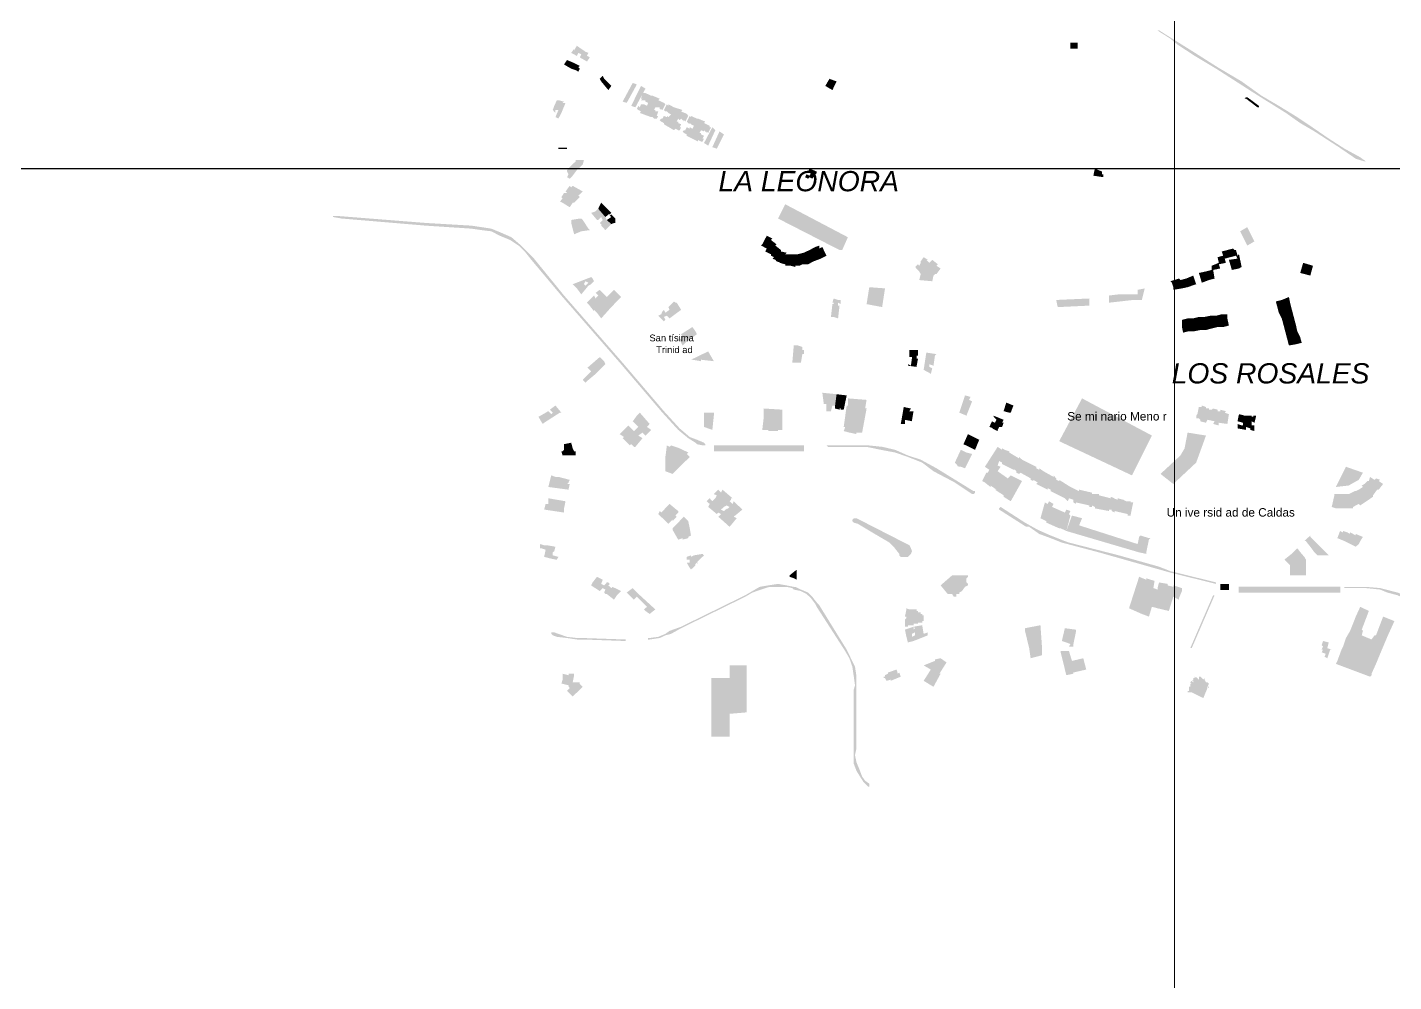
# Model space of a CAD drawing. Header units: millimetres. Extents: x -3588 to 75209, y -3737 to 38254.
# Drawn here: x 17535 to 18833, y 30976 to 31882 of the extents above; entities that cross this region are included whole.
import ezdxf

# ---------------------------------------------------------------- set-up
doc = ezdxf.new("R2010")
doc.units = ezdxf.units.MM
for name, color, linetype in [('H', 250, 'Continuous'), ('P', 253, 'Continuous'), ('T', 7, 'Continuous')]:
    doc.layers.add(name, color=color, linetype=linetype)

msp = doc.modelspace()

# ---------------------------------------------------------------- hatches: boundary and pattern name
at = {"layer": 'H', "linetype": 'Continuous'}
for points in [[(18610.041, 31877.695), (18608.633, 31878.831), (18610.041, 31878.831), (18620.78, 31872.046), (18642.513, 31858.507), (18665.654, 31843.815), (18688.524, 31830.276), (18707.44, 31816.721), (18723.812, 31807.119), (18741.32, 31796.396), (18757.692, 31785.386), (18771.231, 31776.071), (18786.194, 31766.469), (18801.158, 31758.291), (18806.519, 31754.338), (18805.111, 31754.338), (18796.917, 31756.883), (18780.833, 31767.894), (18757.692, 31782.841), (18744.136, 31790.747), (18730.581, 31800.349), (18708.848, 31813.904), (18698.126, 31820.674), (18683.162, 31830.276), (18664.246, 31842.407), (18643.921, 31854.554), (18627.549, 31865.276), (18620.78, 31870.925), (18610.041, 31877.695), (18610.041, 31877.695)], [(18065.227, 31858.507), (18068.06, 31857.37), (18066.651, 31854.554), (18069.468, 31853.129), (18066.651, 31849.192), (18059.866, 31853.129), (18061.274, 31855.962), (18058.457, 31857.37), (18057.049, 31854.554), (18051.688, 31857.37), (18054.504, 31861.323), (18054.504, 31859.915), (18057.049, 31864.14), (18065.227, 31858.507), (18065.227, 31858.507)], [(18525.926, 31861.323), (18532.695, 31861.323), (18532.695, 31866.973), (18525.926, 31866.973), (18525.926, 31861.323)], [(18054.504, 31847.768), (18059.866, 31844.951), (18058.457, 31843.815), (18059.866, 31842.407), (18058.457, 31839.59), (18055.913, 31840.999), (18051.688, 31842.407), (18044.902, 31846.36), (18047.735, 31850.601), (18054.504, 31847.768), (18054.504, 31847.768)], [(18089.793, 31826.035), (18086.976, 31822.082), (18080.19, 31830.276), (18078.782, 31832.805), (18081.599, 31835.637), (18083.023, 31832.805), (18089.793, 31826.035), (18089.793, 31826.035)], [(18110.117, 31828.868), (18114.07, 31827.443), (18104.468, 31809.951), (18100.515, 31811.072), (18110.117, 31828.868), (18110.117, 31828.868)], [(18118.023, 31826.035), (18122.248, 31823.49), (18112.662, 31805.71), (18108.709, 31807.119), (18118.023, 31826.035), (18118.023, 31826.035)], [(18303.762, 31830.276), (18299.809, 31822.082), (18293.04, 31826.035), (18296.993, 31832.805), (18303.762, 31830.276), (18303.762, 31830.276)], [(18046.327, 31809.951), (18042.374, 31800.349), (18039.541, 31794.988), (18036.724, 31796.396), (18039.541, 31803.166), (18036.724, 31803.166), (18036.724, 31800.349), (18034.18, 31803.166), (18035.588, 31807.119), (18038.133, 31812.48), (18039.541, 31812.48), (18044.902, 31811.072), (18043.494, 31809.951), (18046.327, 31809.951), (18046.327, 31809.951)], [(18141.165, 31808.543), (18138.348, 31803.166), (18137.212, 31804.302), (18137.212, 31803.166), (18135.803, 31804.302), (18135.803, 31805.71), (18134.395, 31805.71), (18131.578, 31805.71), (18130.442, 31803.166), (18131.578, 31803.166), (18131.578, 31801.757), (18134.395, 31801.757), (18132.987, 31797.532), (18134.395, 31797.532), (18132.987, 31794.988), (18131.578, 31794.988), (18130.442, 31794.988), (18129.034, 31796.396), (18127.625, 31796.396), (18116.887, 31800.349), (18118.023, 31801.757), (18115.479, 31803.166), (18114.07, 31804.302), (18115.479, 31807.119), (18116.887, 31805.71), (18118.023, 31808.543), (18120.84, 31808.543), (18123.672, 31807.119), (18124.793, 31809.951), (18122.248, 31811.072), (18122.248, 31812.48), (18120.84, 31812.48), (18118.023, 31812.48), (18119.431, 31813.904), (18118.023, 31813.904), (18119.431, 31819.265), (18122.248, 31819.265), (18127.625, 31816.721), (18129.034, 31816.721), (18135.803, 31813.904), (18134.395, 31812.48), (18139.756, 31809.951), (18141.165, 31808.543), (18141.165, 31808.543)], [(18704.895, 31805.71), (18703.487, 31805.71), (18692.765, 31813.904), (18691.34, 31813.904), (18692.765, 31815.313), (18693.885, 31815.313), (18704.895, 31807.119), (18704.895, 31805.71), (18704.895, 31805.71)], [(18142.573, 31808.543), (18143.997, 31807.119), (18143.997, 31808.543), (18149.358, 31805.71), (18157.536, 31803.166), (18156.128, 31801.757), (18162.898, 31798.941), (18161.489, 31798.941), (18162.898, 31797.532), (18160.081, 31792.155), (18158.673, 31793.58), (18158.673, 31792.155), (18157.536, 31793.58), (18156.128, 31794.988), (18154.72, 31793.58), (18153.311, 31794.988), (18151.903, 31792.155), (18153.311, 31792.155), (18153.311, 31790.747), (18156.128, 31789.627), (18154.72, 31786.794), (18156.128, 31786.794), (18154.72, 31783.977), (18153.311, 31783.977), (18150.767, 31785.386), (18149.358, 31783.977), (18139.756, 31789.627), (18139.756, 31790.747), (18137.212, 31792.155), (18135.803, 31793.58), (18137.212, 31794.988), (18138.348, 31794.988), (18139.756, 31797.532), (18142.573, 31796.396), (18142.573, 31797.532), (18143.997, 31796.396), (18146.526, 31798.941), (18143.997, 31800.349), (18142.573, 31801.757), (18141.165, 31801.757), (18139.756, 31803.166), (18142.573, 31808.543), (18142.573, 31808.543)], [(18164.322, 31797.532), (18165.442, 31796.396), (18165.442, 31797.532), (18171.091, 31794.988), (18172.228, 31794.988), (18178.997, 31792.155), (18177.861, 31790.747), (18183.222, 31788.218), (18183.222, 31786.794), (18184.647, 31786.794), (18181.814, 31781.433), (18180.406, 31782.841), (18180.406, 31781.433), (18178.997, 31782.841), (18177.861, 31783.977), (18177.861, 31782.841), (18175.044, 31783.977), (18173.636, 31781.433), (18175.044, 31781.433), (18175.044, 31780.024), (18177.861, 31778.616), (18176.453, 31776.071), (18177.861, 31776.071), (18176.453, 31773.255), (18175.044, 31773.255), (18172.228, 31774.663), (18172.228, 31773.255), (18161.489, 31778.616), (18161.489, 31780.024), (18158.673, 31781.433), (18157.536, 31782.841), (18158.673, 31783.977), (18160.081, 31783.977), (18161.489, 31786.794), (18164.322, 31785.386), (18164.322, 31786.794), (18166.85, 31785.386), (18168.275, 31788.218), (18165.442, 31789.627), (18164.322, 31790.747), (18164.322, 31789.627), (18162.898, 31790.747), (18161.489, 31792.155), (18164.322, 31797.532), (18164.322, 31797.532)], [(18185.767, 31786.794), (18188.6, 31783.977), (18181.814, 31769.302), (18177.861, 31771.83), (18185.767, 31786.794), (18185.767, 31786.794)], [(18192.552, 31782.841), (18196.777, 31780.024), (18190.008, 31766.469), (18185.767, 31767.894), (18192.552, 31782.841), (18192.552, 31782.841)], [(18053.096, 31740.783), (18050.279, 31737.967), (18047.735, 31739.375), (18049.143, 31742.192), (18047.735, 31744.736), (18047.735, 31746.145), (18050.279, 31748.977), (18055.913, 31754.338), (18055.913, 31755.747), (18065.227, 31755.747), (18063.819, 31755.747), (18062.698, 31751.506), (18057.049, 31746.145), (18053.096, 31740.783), (18053.096, 31740.783)], [(18284.846, 31743.328), (18280.621, 31737.967), (18278.076, 31739.375), (18276.668, 31737.967), (18273.851, 31739.375), (18275.26, 31742.192), (18278.076, 31740.783), (18279.485, 31743.328), (18276.668, 31744.736), (18278.076, 31747.569), (18284.846, 31744.736), (18284.846, 31743.328), (18284.846, 31743.328)], [(18555.853, 31744.736), (18555.853, 31742.192), (18557.261, 31742.192), (18557.261, 31739.375), (18547.659, 31740.783), (18549.067, 31747.569), (18555.853, 31744.736), (18555.853, 31744.736)], [(18053.096, 31731.181), (18062.698, 31725.82), (18058.457, 31721.867), (18059.866, 31720.459), (18054.504, 31715.097), (18053.096, 31715.097), (18050.279, 31710.856), (18043.494, 31715.097), (18040.949, 31716.234), (18043.494, 31719.05), (18042.374, 31720.459), (18044.902, 31724.411), (18046.327, 31724.411), (18047.735, 31724.411), (18046.327, 31725.82), (18050.279, 31731.181), (18051.688, 31729.773), (18053.096, 31731.181), (18053.096, 31731.181)], [(18084.143, 31701.542), (18085.552, 31698.726), (18089.793, 31694.773), (18084.143, 31689.123), (18080.19, 31693.364), (18080.19, 31694.773), (18078.782, 31695.909), (18081.599, 31698.726), (18080.19, 31701.542), (18077.374, 31698.726), (18076.237, 31698.726), (18070.604, 31705.495), (18074.829, 31706.919), (18077.374, 31709.448), (18084.143, 31701.542), (18084.143, 31701.542)], [(18089.793, 31705.495), (18088.384, 31704.087), (18086.976, 31704.087), (18085.552, 31702.678), (18084.143, 31701.542), (18077.374, 31709.448), (18078.782, 31712.281), (18080.19, 31715.097), (18089.793, 31705.495), (18089.793, 31705.495)], [(18314.501, 31682.354), (18309.123, 31670.207), (18306.595, 31670.207), (18248.149, 31700.134), (18254.935, 31713.689), (18314.501, 31682.354), (18314.501, 31682.354)], [(18177.861, 31484.756), (18176.453, 31484.756), (18171.091, 31485.876), (18169.683, 31487.284), (18162.898, 31491.525), (18153.311, 31499.431), (18138.348, 31515.803), (18099.107, 31561.814), (18043.494, 31625.621), (18013.855, 31660.893), (18008.494, 31667.678), (18001.724, 31674.448), (17993.53, 31679.809), (17983.928, 31683.762), (17975.75, 31688.003), (17966.436, 31689.123), (17956.834, 31690.532), (17913.64, 31693.364), (17833.477, 31700.134), (17825.571, 31701.542), (17825.571, 31702.678), (17826.708, 31702.678), (17828.116, 31702.678), (17913.64, 31695.909), (17956.834, 31693.364), (17966.436, 31691.956), (17975.75, 31690.532), (17985.352, 31686.595), (17994.939, 31682.354), (18002.844, 31675.584), (18009.63, 31668.799), (18016.4, 31662.029), (18044.902, 31627.029), (18100.515, 31563.222), (18139.756, 31517.211), (18154.72, 31500.84), (18164.322, 31492.662), (18171.091, 31490.117), (18177.861, 31487.284), (18178.997, 31485.876), (18178.997, 31484.756), (18177.861, 31484.756), (18177.861, 31484.756)], [(18061.274, 31700.134), (18062.698, 31698.726), (18068.06, 31690.532), (18069.468, 31689.123), (18061.274, 31688.003), (18054.504, 31685.17), (18051.688, 31695.909), (18051.688, 31698.726), (18059.866, 31700.134), (18061.274, 31700.134), (18061.274, 31700.134)], [(18093.746, 31700.134), (18093.746, 31695.909), (18092.337, 31695.909), (18089.793, 31694.773), (18085.552, 31698.726), (18089.793, 31701.542), (18088.384, 31702.678), (18089.793, 31704.087), (18090.929, 31702.678), (18093.746, 31700.134), (18093.746, 31700.134)], [(18241.38, 31679.809), (18237.427, 31671.631), (18232.066, 31674.448), (18233.202, 31675.584), (18237.427, 31683.762), (18242.788, 31681.217), (18241.38, 31679.809), (18241.38, 31679.809)], [(18245.621, 31674.448), (18241.38, 31666.27), (18236.019, 31668.799), (18237.427, 31671.631), (18241.38, 31679.809), (18246.741, 31675.584), (18245.621, 31674.448), (18245.621, 31674.448)], [(18693.885, 31674.448), (18687.115, 31688.003), (18693.885, 31691.956), (18700.67, 31678.401), (18693.885, 31674.448), (18693.885, 31674.448)], [(18250.982, 31668.799), (18245.621, 31660.893), (18242.788, 31662.029), (18244.196, 31663.437), (18241.38, 31664.846), (18241.38, 31666.27), (18245.621, 31674.448), (18250.982, 31670.207), (18250.982, 31668.799), (18250.982, 31668.799)], [(18254.935, 31666.27), (18254.935, 31656.668), (18249.574, 31658.076), (18250.982, 31658.076), (18246.741, 31659.484), (18245.621, 31660.893), (18250.982, 31668.799), (18256.343, 31667.678), (18254.935, 31666.27), (18254.935, 31666.27)], [(18276.668, 31656.668), (18273.851, 31656.668), (18271.307, 31656.668), (18268.474, 31655.259), (18267.066, 31666.27), (18272.715, 31667.678), (18276.668, 31656.668), (18276.668, 31656.668)], [(18282.029, 31659.484), (18276.668, 31656.668), (18272.715, 31667.678), (18278.076, 31670.207), (18282.029, 31659.484), (18282.029, 31659.484)], [(18288.799, 31662.029), (18282.029, 31659.484), (18278.076, 31670.207), (18283.438, 31673.04), (18288.799, 31662.029), (18288.799, 31662.029)], [(18288.799, 31662.029), (18283.438, 31673.04), (18287.39, 31674.448), (18287.39, 31671.631), (18290.223, 31673.04), (18294.176, 31664.846), (18288.799, 31662.029), (18288.799, 31662.029)], [(18684.571, 31664.846), (18683.162, 31664.846), (18672.44, 31662.029), (18671.015, 31664.846), (18669.607, 31668.799), (18680.346, 31671.631), (18681.754, 31670.207), (18683.162, 31670.207), (18684.571, 31664.846), (18684.571, 31664.846)], [(18261.704, 31666.27), (18260.296, 31655.259), (18257.752, 31655.259), (18254.935, 31655.259), (18254.935, 31656.668), (18254.935, 31666.27), (18261.704, 31666.27), (18261.704, 31666.27)], [(18267.066, 31666.27), (18268.474, 31655.259), (18267.066, 31655.259), (18264.521, 31655.259), (18264.521, 31654.123), (18260.296, 31655.259), (18261.704, 31666.27), (18267.066, 31666.27), (18267.066, 31666.27)], [(18378.292, 31654.123), (18381.108, 31656.668), (18382.244, 31655.259), (18383.653, 31658.076), (18383.653, 31659.484), (18386.469, 31663.437), (18390.422, 31660.893), (18389.014, 31660.893), (18391.847, 31658.076), (18394.663, 31660.893), (18400.025, 31656.668), (18398.616, 31655.259), (18402.569, 31652.715), (18398.616, 31647.354), (18397.208, 31647.354), (18395.8, 31645.945), (18394.663, 31640.568), (18382.244, 31641.704), (18383.653, 31647.354), (18382.244, 31649.882), (18378.292, 31654.123), (18378.292, 31654.123)], [(18668.199, 31652.715), (18661.429, 31651.307), (18660.021, 31651.307), (18660.021, 31655.259), (18666.79, 31658.076), (18666.79, 31656.668), (18668.199, 31652.715), (18668.199, 31652.715)], [(18673.56, 31658.076), (18666.79, 31656.668), (18666.79, 31658.076), (18665.654, 31663.437), (18671.015, 31664.846), (18672.44, 31662.029), (18673.56, 31658.076), (18673.56, 31658.076)], [(18685.979, 31652.715), (18679.209, 31651.307), (18676.393, 31660.893), (18684.571, 31662.029), (18685.979, 31652.715), (18685.979, 31652.715)], [(18685.979, 31652.715), (18684.571, 31662.029), (18683.162, 31664.846), (18684.571, 31664.846), (18685.979, 31666.27), (18688.524, 31654.123), (18685.979, 31652.715), (18685.979, 31652.715)], [(18744.136, 31648.474), (18746.953, 31658.076), (18756.267, 31655.259), (18753.739, 31645.945), (18744.136, 31648.474), (18744.136, 31648.474)], [(18053.096, 31637.751), (18070.604, 31644.521), (18072.012, 31643.113), (18073.421, 31640.568), (18070.604, 31637.751), (18068.06, 31636.343), (18065.227, 31636.343), (18068.06, 31639.16), (18065.227, 31640.568), (18063.819, 31637.751), (18065.227, 31636.343), (18068.06, 31636.343), (18061.274, 31628.149), (18057.049, 31633.798), (18053.096, 31637.751), (18053.096, 31637.751)], [(18630.366, 31641.704), (18631.79, 31633.798), (18623.596, 31632.39), (18623.596, 31634.935), (18622.188, 31639.16), (18620.78, 31640.568), (18628.958, 31643.113), (18630.366, 31641.704), (18630.366, 31641.704)], [(18630.366, 31641.704), (18635.743, 31643.113), (18637.152, 31634.935), (18631.79, 31633.798), (18630.366, 31641.704), (18630.366, 31641.704)], [(18637.152, 31634.935), (18635.743, 31643.113), (18642.513, 31645.945), (18645.329, 31637.751), (18637.152, 31634.935), (18637.152, 31634.935)], [(18654.644, 31649.882), (18657.476, 31641.704), (18650.691, 31639.16), (18647.874, 31648.474), (18654.644, 31649.882), (18654.644, 31649.882)], [(18661.429, 31651.307), (18662.838, 31643.113), (18657.476, 31641.704), (18654.644, 31649.882), (18660.021, 31651.307), (18661.429, 31651.307), (18661.429, 31651.307)], [(18085.552, 31625.621), (18073.421, 31613.474), (18073.421, 31612.065), (18068.06, 31618.835), (18066.651, 31620.243), (18073.421, 31627.029), (18074.829, 31624.196), (18077.374, 31627.029), (18074.829, 31629.557), (18078.782, 31632.39), (18083.023, 31628.149), (18085.552, 31625.621), (18085.552, 31625.621)], [(18089.793, 31616.018), (18080.19, 31605.296), (18076.237, 31610.657), (18073.421, 31613.474), (18085.552, 31625.621), (18092.337, 31632.39), (18097.698, 31627.029), (18099.107, 31625.621), (18089.793, 31616.018), (18089.793, 31616.018)], [(18349.773, 31633.798), (18347.244, 31617.427), (18347.244, 31616.018), (18332.281, 31618.835), (18334.825, 31634.935), (18349.773, 31633.798), (18349.773, 31633.798)], [(18562.622, 31627.029), (18571.936, 31628.149), (18589.717, 31628.149), (18589.717, 31632.39), (18596.502, 31633.798), (18593.67, 31622.788), (18585.492, 31622.788), (18562.622, 31620.243), (18562.622, 31627.029), (18562.622, 31627.029)], [(18156.128, 31613.474), (18145.117, 31605.296), (18142.573, 31607.824), (18139.756, 31606.704), (18141.165, 31603.872), (18139.756, 31602.463), (18134.395, 31607.824), (18137.212, 31609.233), (18138.348, 31612.065), (18139.756, 31613.474), (18141.165, 31610.657), (18145.117, 31613.474), (18143.997, 31616.018), (18149.358, 31621.38), (18150.767, 31620.243), (18151.903, 31620.243), (18156.128, 31613.474), (18156.128, 31613.474)], [(18307.715, 31622.788), (18307.715, 31618.835), (18305.171, 31620.243), (18305.171, 31617.427), (18306.595, 31617.427), (18305.171, 31605.296), (18300.946, 31606.704), (18298.401, 31606.704), (18299.809, 31618.835), (18300.946, 31618.835), (18300.946, 31620.243), (18299.809, 31620.243), (18300.946, 31624.196), (18305.171, 31622.788), (18307.715, 31622.788), (18307.715, 31622.788)], [(18543.706, 31624.196), (18543.706, 31622.788), (18543.706, 31617.427), (18513.795, 31616.018), (18512.371, 31622.788), (18543.706, 31624.196), (18543.706, 31624.196)], [(18727.765, 31620.243), (18729.173, 31621.38), (18729.173, 31618.835), (18727.765, 31617.427), (18722.403, 31616.018), (18720.995, 31621.38), (18726.628, 31622.788), (18727.765, 31620.243), (18727.765, 31620.243)], [(18729.173, 31614.61), (18730.581, 31616.018), (18730.581, 31613.474), (18729.173, 31613.474), (18723.812, 31610.657), (18722.403, 31616.018), (18727.765, 31617.427), (18729.173, 31614.61), (18729.173, 31614.61)], [(18734.534, 31620.243), (18729.173, 31618.835), (18729.173, 31621.38), (18727.765, 31620.243), (18726.628, 31622.788), (18733.414, 31625.621), (18734.534, 31620.243), (18734.534, 31620.243)], [(18735.943, 31614.61), (18730.581, 31613.474), (18730.581, 31616.018), (18729.173, 31614.61), (18727.765, 31617.427), (18729.173, 31618.835), (18734.534, 31620.243), (18735.943, 31614.61), (18735.943, 31614.61)], [(18737.367, 31609.233), (18733.414, 31607.824), (18731.99, 31610.657), (18730.581, 31610.657), (18729.173, 31613.474), (18730.581, 31613.474), (18735.943, 31614.61), (18737.367, 31609.233), (18737.367, 31609.233)], [(18637.152, 31599.919), (18634.319, 31599.919), (18634.319, 31598.51), (18631.79, 31597.102), (18631.79, 31603.872), (18637.152, 31605.296), (18637.152, 31599.919), (18637.152, 31599.919)], [(18642.513, 31601.055), (18639.696, 31599.919), (18639.696, 31598.51), (18637.152, 31598.51), (18637.152, 31599.919), (18637.152, 31605.296), (18642.513, 31605.296), (18642.513, 31601.055), (18642.513, 31601.055)], [(18647.874, 31601.055), (18645.329, 31601.055), (18645.329, 31599.919), (18642.513, 31598.51), (18642.513, 31601.055), (18642.513, 31605.296), (18647.874, 31606.704), (18647.874, 31601.055), (18647.874, 31601.055)], [(18653.235, 31602.463), (18650.691, 31601.055), (18650.691, 31599.919), (18647.874, 31599.919), (18647.874, 31601.055), (18647.874, 31606.704), (18653.235, 31606.704), (18653.235, 31602.463), (18653.235, 31602.463)], [(18653.235, 31601.055), (18654.644, 31594.285), (18649.282, 31594.285), (18647.874, 31599.919), (18650.691, 31599.919), (18650.691, 31601.055), (18653.235, 31602.463), (18653.235, 31601.055), (18653.235, 31601.055)], [(18658.885, 31602.463), (18656.068, 31602.463), (18656.068, 31601.055), (18653.235, 31601.055), (18653.235, 31602.463), (18653.235, 31606.704), (18658.885, 31607.824), (18658.885, 31602.463), (18658.885, 31602.463)], [(18658.885, 31601.055), (18660.021, 31595.694), (18654.644, 31594.285), (18653.235, 31601.055), (18656.068, 31601.055), (18656.068, 31602.463), (18658.885, 31602.463), (18658.885, 31601.055), (18658.885, 31601.055)], [(18664.246, 31603.872), (18661.429, 31602.463), (18661.429, 31601.055), (18658.885, 31601.055), (18658.885, 31602.463), (18658.885, 31607.824), (18664.246, 31607.824), (18664.246, 31603.872), (18664.246, 31603.872)], [(18664.246, 31602.463), (18665.654, 31597.102), (18660.021, 31595.694), (18658.885, 31601.055), (18661.429, 31601.055), (18661.429, 31602.463), (18664.246, 31603.872), (18664.246, 31602.463), (18664.246, 31602.463)], [(18669.607, 31603.872), (18666.79, 31603.872), (18666.79, 31602.463), (18664.246, 31602.463), (18664.246, 31603.872), (18664.246, 31607.824), (18669.607, 31609.233), (18669.607, 31603.872), (18669.607, 31603.872)], [(18669.607, 31602.463), (18671.015, 31597.102), (18665.654, 31597.102), (18664.246, 31602.463), (18666.79, 31602.463), (18666.79, 31603.872), (18669.607, 31603.872), (18669.607, 31602.463), (18669.607, 31602.463)], [(18674.968, 31605.296), (18672.44, 31603.872), (18672.44, 31602.463), (18669.607, 31602.463), (18669.607, 31603.872), (18669.607, 31609.233), (18674.968, 31609.233), (18674.968, 31605.296), (18674.968, 31605.296)], [(18676.393, 31598.51), (18671.015, 31597.102), (18669.607, 31602.463), (18672.44, 31602.463), (18672.44, 31603.872), (18674.968, 31605.296), (18676.393, 31598.51), (18676.393, 31598.51)], [(18730.581, 31610.657), (18731.99, 31610.657), (18733.414, 31607.824), (18731.99, 31607.824), (18726.628, 31605.296), (18723.812, 31610.657), (18729.173, 31613.474), (18730.581, 31610.657), (18730.581, 31610.657)], [(18731.99, 31605.296), (18733.414, 31605.296), (18734.534, 31602.463), (18733.414, 31602.463), (18727.765, 31601.055), (18726.628, 31605.296), (18731.99, 31607.824), (18731.99, 31605.296), (18731.99, 31605.296)], [(18733.414, 31599.919), (18734.534, 31599.919), (18735.943, 31597.102), (18734.534, 31597.102), (18729.173, 31595.694), (18727.765, 31601.055), (18733.414, 31602.463), (18733.414, 31599.919), (18733.414, 31599.919)], [(18738.775, 31603.872), (18734.534, 31602.463), (18733.414, 31605.296), (18731.99, 31605.296), (18731.99, 31607.824), (18733.414, 31607.824), (18737.367, 31609.233), (18738.775, 31603.872), (18738.775, 31603.872)], [(18740.184, 31598.51), (18735.943, 31597.102), (18734.534, 31599.919), (18733.414, 31599.919), (18733.414, 31602.463), (18734.534, 31602.463), (18738.775, 31603.872), (18740.184, 31598.51), (18740.184, 31598.51)], [(18154.72, 31584.971), (18153.311, 31586.379), (18154.72, 31586.379), (18156.128, 31584.971), (18157.536, 31587.5), (18156.128, 31590.332), (18166.85, 31597.102), (18169.683, 31593.149), (18171.091, 31590.332), (18160.081, 31582.138), (18157.536, 31579.594), (18154.72, 31584.971), (18154.72, 31584.971)], [(18637.152, 31598.51), (18638.56, 31593.149), (18632.911, 31591.741), (18631.79, 31597.102), (18634.319, 31598.51), (18634.319, 31599.919), (18637.152, 31599.919), (18637.152, 31598.51), (18637.152, 31598.51)], [(18642.513, 31598.51), (18643.921, 31593.149), (18638.56, 31593.149), (18637.152, 31598.51), (18639.696, 31598.51), (18639.696, 31599.919), (18642.513, 31601.055), (18642.513, 31598.51), (18642.513, 31598.51)], [(18647.874, 31599.919), (18649.282, 31594.285), (18643.921, 31593.149), (18642.513, 31598.51), (18645.329, 31599.919), (18645.329, 31601.055), (18647.874, 31601.055), (18647.874, 31599.919), (18647.874, 31599.919)], [(18734.534, 31594.285), (18735.943, 31594.285), (18737.367, 31591.741), (18735.943, 31591.741), (18730.581, 31590.332), (18729.173, 31595.694), (18734.534, 31597.102), (18734.534, 31594.285), (18734.534, 31594.285)], [(18735.943, 31588.908), (18737.367, 31588.908), (18738.775, 31586.379), (18737.367, 31586.379), (18731.99, 31584.971), (18730.581, 31590.332), (18735.943, 31591.741), (18735.943, 31588.908), (18735.943, 31588.908)], [(18741.32, 31593.149), (18737.367, 31591.741), (18735.943, 31594.285), (18734.534, 31594.285), (18734.534, 31597.102), (18735.943, 31597.102), (18740.184, 31598.51), (18741.32, 31593.149), (18741.32, 31593.149)], [(18744.136, 31587.5), (18738.775, 31586.379), (18737.367, 31588.908), (18735.943, 31588.908), (18735.943, 31591.741), (18737.367, 31591.741), (18741.32, 31593.149), (18744.136, 31587.5), (18744.136, 31587.5)], [(18267.066, 31579.594), (18271.307, 31578.186), (18271.307, 31575.369), (18272.715, 31575.369), (18272.715, 31571.416), (18271.307, 31571.416), (18269.898, 31563.222), (18267.066, 31563.222), (18261.704, 31563.222), (18263.113, 31579.594), (18267.066, 31579.594), (18267.066, 31579.594)], [(18738.775, 31583.547), (18740.184, 31583.547), (18740.184, 31580.73), (18733.414, 31579.594), (18731.99, 31584.971), (18737.367, 31586.379), (18738.775, 31583.547), (18738.775, 31583.547)], [(18745.545, 31582.138), (18740.184, 31580.73), (18740.184, 31583.547), (18738.775, 31583.547), (18737.367, 31586.379), (18738.775, 31586.379), (18744.136, 31587.5), (18745.545, 31582.138), (18745.545, 31582.138)], [(18063.819, 31548.259), (18070.604, 31555.044), (18066.651, 31559.269), (18068.06, 31559.269), (18078.782, 31568.583), (18083.023, 31564.646), (18084.143, 31561.814), (18074.829, 31552.5), (18066.651, 31545.73), (18065.227, 31544.322), (18062.698, 31546.85), (18063.819, 31548.259), (18063.819, 31548.259)], [(18165.442, 31566.055), (18181.814, 31573.961), (18187.175, 31564.646), (18175.044, 31566.055), (18175.044, 31564.646), (18166.85, 31566.055), (18165.442, 31566.055), (18165.442, 31566.055)], [(18379.7, 31559.269), (18371.522, 31560.405), (18371.522, 31561.814), (18374.339, 31560.405), (18375.475, 31568.583), (18372.93, 31568.583), (18372.93, 31575.369), (18378.292, 31575.369), (18381.108, 31575.369), (18381.108, 31570.008), (18379.7, 31570.008), (18379.7, 31567.175), (18381.108, 31567.175), (18379.7, 31559.269), (18379.7, 31559.269)], [(18398.616, 31571.416), (18397.208, 31570.008), (18395.8, 31560.405), (18391.847, 31561.814), (18391.847, 31559.269), (18394.663, 31557.861), (18393.255, 31552.5), (18391.847, 31553.636), (18389.014, 31555.044), (18386.469, 31556.453), (18389.014, 31572.824), (18398.616, 31571.416), (18398.616, 31571.416)], [(18303.762, 31533.311), (18302.354, 31522.573), (18299.809, 31522.573), (18298.401, 31517.211), (18294.176, 31517.211), (18294.176, 31523.997), (18291.631, 31523.997), (18290.223, 31534.719), (18303.762, 31533.311), (18303.762, 31533.311)], [(18313.364, 31532.175), (18310.548, 31518.62), (18307.715, 31518.62), (18307.715, 31519.756), (18306.595, 31519.756), (18306.595, 31518.62), (18302.354, 31519.756), (18302.354, 31522.573), (18303.762, 31533.311), (18313.364, 31532.175), (18313.364, 31532.175)], [(18314.501, 31529.358), (18332.281, 31527.934), (18330.873, 31519.756), (18332.281, 31519.756), (18328.04, 31496.887), (18322.679, 31496.887), (18322.679, 31495.478), (18315.909, 31496.887), (18310.548, 31498.295), (18311.956, 31502.248), (18310.548, 31502.248), (18313.364, 31522.573), (18314.501, 31522.573), (18314.501, 31529.358), (18314.501, 31529.358)], [(18432.496, 31526.526), (18427.119, 31512.986), (18420.349, 31515.803), (18425.711, 31532.175), (18431.072, 31530.767), (18429.663, 31527.934), (18432.496, 31526.526), (18432.496, 31526.526)], [(18471.721, 31522.573), (18469.193, 31515.803), (18467.768, 31515.803), (18462.407, 31517.211), (18464.952, 31525.405), (18471.721, 31522.573), (18471.721, 31522.573)], [(18584.355, 31456.237), (18515.203, 31488.709), (18536.936, 31529.358), (18603.272, 31494.07), (18584.355, 31456.237), (18584.355, 31456.237)], [(18042.374, 31515.803), (18040.949, 31515.803), (18026.002, 31506.201), (18024.577, 31505.081), (18020.625, 31511.85), (18029.955, 31517.211), (18032.771, 31514.395), (18034.18, 31515.803), (18031.363, 31518.62), (18036.724, 31522.573), (18042.374, 31515.803), (18042.374, 31515.803)], [(18127.625, 31499.431), (18122.248, 31494.07), (18119.431, 31496.887), (18115.479, 31494.07), (18119.431, 31491.525), (18112.662, 31483.348), (18111.254, 31483.348), (18108.709, 31485.876), (18107.301, 31484.756), (18100.515, 31491.525), (18101.923, 31492.662), (18097.698, 31495.478), (18101.923, 31499.431), (18105.876, 31503.672), (18111.254, 31498.295), (18115.479, 31502.248), (18110.117, 31507.609), (18111.254, 31509.034), (18114.07, 31512.986), (18116.887, 31515.803), (18126.201, 31505.081), (18123.672, 31502.248), (18127.625, 31499.431), (18127.625, 31499.431)], [(18187.175, 31515.803), (18187.175, 31512.986), (18185.767, 31499.431), (18177.861, 31502.248), (18177.861, 31515.803), (18187.175, 31515.803), (18187.175, 31515.803)], [(18252.39, 31518.62), (18252.39, 31499.431), (18248.149, 31499.431), (18248.149, 31498.295), (18238.835, 31498.295), (18238.835, 31499.431), (18233.202, 31499.431), (18234.61, 31511.85), (18234.61, 31519.756), (18252.39, 31518.62), (18252.39, 31518.62)], [(18376.883, 31517.211), (18375.475, 31509.034), (18375.475, 31507.609), (18368.689, 31509.034), (18368.689, 31505.081), (18364.736, 31505.081), (18366.145, 31512.986), (18367.569, 31521.164), (18374.339, 31519.756), (18372.93, 31517.211), (18376.883, 31517.211), (18376.883, 31517.211)], [(18462.407, 31509.034), (18460.999, 31506.201), (18462.407, 31506.201), (18460.999, 31502.248), (18459.59, 31502.248), (18458.182, 31502.248), (18456.774, 31499.431), (18456.774, 31498.295), (18451.397, 31500.84), (18452.821, 31500.84), (18448.868, 31502.248), (18451.397, 31507.609), (18454.229, 31506.201), (18455.637, 31509.034), (18452.821, 31511.85), (18452.821, 31512.986), (18462.407, 31509.034), (18462.407, 31509.034)], [(18657.476, 31519.756), (18657.476, 31518.62), (18656.068, 31509.034), (18654.644, 31506.201), (18649.282, 31507.609), (18649.282, 31509.034), (18647.874, 31510.442), (18645.329, 31510.442), (18645.329, 31511.85), (18645.329, 31512.986), (18646.466, 31514.395), (18647.874, 31521.164), (18650.691, 31521.164), (18650.691, 31522.573), (18654.644, 31521.164), (18654.644, 31519.756), (18657.476, 31519.756), (18657.476, 31519.756)], [(18676.393, 31514.395), (18674.968, 31505.081), (18666.79, 31506.201), (18666.79, 31503.672), (18661.429, 31505.081), (18662.838, 31507.609), (18656.068, 31509.034), (18657.476, 31518.62), (18660.021, 31518.62), (18661.429, 31519.756), (18665.654, 31518.62), (18665.654, 31517.211), (18668.199, 31517.211), (18668.199, 31518.62), (18673.56, 31517.211), (18672.44, 31515.803), (18676.393, 31514.395), (18676.393, 31514.395)], [(18693.885, 31512.986), (18692.765, 31502.248), (18692.765, 31499.431), (18684.571, 31500.84), (18684.571, 31502.248), (18684.571, 31505.081), (18688.524, 31503.672), (18689.932, 31503.672), (18689.932, 31506.201), (18684.571, 31507.609), (18685.979, 31514.395), (18691.34, 31512.986), (18693.885, 31512.986), (18693.885, 31512.986)], [(18702.079, 31512.986), (18702.079, 31511.85), (18700.67, 31506.201), (18698.126, 31507.609), (18698.126, 31503.672), (18700.67, 31503.672), (18700.67, 31500.84), (18700.67, 31498.295), (18696.717, 31499.431), (18696.717, 31500.84), (18692.765, 31502.248), (18693.885, 31512.986), (18698.126, 31512.986), (18698.126, 31511.85), (18699.534, 31511.85), (18699.534, 31512.986), (18702.079, 31512.986), (18702.079, 31512.986)], [(18055.913, 31475.154), (18044.902, 31475.154), (18043.494, 31475.154), (18042.374, 31479.107), (18043.494, 31479.107), (18044.902, 31480.515), (18044.902, 31485.876), (18051.688, 31487.284), (18053.096, 31481.923), (18054.504, 31479.107), (18055.913, 31479.107), (18055.913, 31475.154), (18055.913, 31475.154)], [(18146.526, 31484.756), (18154.72, 31481.923), (18162.898, 31477.97), (18161.489, 31476.562), (18164.322, 31473.745), (18147.95, 31457.646), (18141.165, 31460.19), (18141.165, 31473.745), (18142.573, 31484.756), (18145.117, 31483.348), (18146.526, 31484.756), (18146.526, 31484.756)], [(18187.175, 31479.107), (18272.715, 31479.107), (18272.715, 31484.756), (18187.175, 31484.756), (18187.175, 31479.107)], [(18433.904, 31438.457), (18432.496, 31438.457), (18416.124, 31449.468), (18395.8, 31460.19), (18385.061, 31468.384), (18371.522, 31473.745), (18359.375, 31477.97), (18345.82, 31480.515), (18332.281, 31483.348), (18318.726, 31483.348), (18305.171, 31483.348), (18295.584, 31483.348), (18294.176, 31484.756), (18295.584, 31484.756), (18310.548, 31484.756), (18321.27, 31484.756), (18333.689, 31484.756), (18347.244, 31483.348), (18359.375, 31480.515), (18371.522, 31475.154), (18383.653, 31471.201), (18398.616, 31463.023), (18433.904, 31441.274), (18435.313, 31441.274), (18435.313, 31439.865), (18433.904, 31438.457), (18433.904, 31438.457)], [(18435.313, 31480.515), (18424.302, 31485.876), (18428.543, 31495.478), (18439.266, 31490.117), (18435.313, 31480.515), (18435.313, 31480.515)], [(18645.329, 31468.384), (18623.596, 31448.059), (18611.466, 31457.646), (18630.366, 31475.154), (18634.319, 31481.923), (18637.152, 31496.887), (18654.644, 31494.07), (18645.329, 31468.384), (18645.329, 31468.384)], [(18432.496, 31476.562), (18425.711, 31463.023), (18421.758, 31464.431), (18420.349, 31464.431), (18417.533, 31465.551), (18418.941, 31465.551), (18416.124, 31468.384), (18421.758, 31480.515), (18427.119, 31477.97), (18432.496, 31476.562), (18432.496, 31476.562)], [(18456.774, 31483.348), (18460.999, 31480.515), (18460.999, 31481.923), (18463.543, 31480.515), (18463.543, 31479.107), (18458.182, 31469.792), (18456.774, 31465.551), (18459.59, 31464.431), (18456.774, 31460.19), (18466.36, 31453.421), (18469.193, 31456.237), (18479.915, 31450.876), (18469.193, 31431.688), (18462.407, 31435.913), (18462.407, 31437.321), (18454.229, 31442.698), (18455.637, 31442.698), (18449.988, 31446.635), (18449.988, 31445.227), (18444.627, 31449.468), (18442.082, 31450.876), (18446.035, 31458.782), (18447.444, 31458.782), (18448.868, 31461.598), (18444.627, 31464.431), (18456.774, 31483.348), (18456.774, 31483.348)], [(18467.768, 31477.97), (18477.098, 31472.337), (18477.098, 31473.745), (18479.915, 31471.201), (18482.732, 31469.792), (18493.47, 31464.431), (18493.47, 31463.023), (18496.287, 31461.598), (18496.287, 31463.023), (18500.24, 31460.19), (18509.842, 31454.829), (18509.842, 31456.237), (18512.371, 31453.421), (18512.371, 31452.012), (18515.203, 31450.876), (18515.203, 31452.012), (18525.926, 31445.227), (18531.287, 31442.698), (18534.12, 31441.274), (18534.12, 31442.698), (18546.251, 31439.865), (18546.251, 31438.457), (18549.067, 31438.457), (18553.02, 31438.457), (18553.02, 31437.321), (18564.031, 31434.504), (18564.031, 31435.913), (18567.984, 31434.504), (18566.575, 31434.504), (18570.816, 31433.096), (18570.816, 31434.504), (18576.177, 31433.096), (18578.722, 31431.688), (18582.947, 31431.688), (18582.947, 31430.551), (18585.492, 31430.551), (18582.947, 31418.132), (18581.539, 31418.132), (18580.13, 31418.132), (18580.13, 31419.541), (18567.984, 31422.373), (18567.984, 31420.949), (18565.167, 31422.373), (18565.167, 31423.782), (18562.622, 31423.782), (18562.622, 31422.373), (18549.067, 31424.902), (18549.067, 31426.31), (18546.251, 31427.735), (18546.251, 31426.31), (18543.706, 31426.31), (18543.706, 31427.735), (18531.287, 31430.551), (18531.287, 31429.143), (18528.742, 31430.551), (18528.742, 31433.096), (18524.517, 31434.504), (18523.381, 31431.688), (18520.565, 31434.504), (18509.842, 31439.865), (18507.009, 31441.274), (18507.009, 31442.698), (18504.193, 31444.106), (18504.193, 31442.698), (18493.47, 31448.059), (18494.879, 31449.468), (18490.638, 31452.012), (18490.638, 31450.876), (18488.093, 31452.012), (18488.093, 31453.421), (18478.507, 31458.782), (18477.098, 31457.646), (18474.554, 31458.782), (18474.554, 31460.19), (18473.146, 31461.598), (18471.721, 31461.598), (18460.999, 31466.96), (18460.999, 31468.384), (18458.182, 31469.792), (18463.543, 31479.107), (18463.543, 31480.515), (18467.768, 31479.107), (18467.768, 31477.97), (18467.768, 31477.97)], [(18803.702, 31458.782), (18799.749, 31452.012), (18790.147, 31446.635), (18778.016, 31445.227), (18787.603, 31464.431), (18803.702, 31458.782), (18803.702, 31458.782)], [(18036.724, 31454.829), (18038.133, 31454.829), (18039.541, 31454.829), (18050.279, 31452.012), (18049.143, 31449.468), (18047.735, 31448.059), (18050.279, 31448.059), (18049.143, 31442.698), (18029.955, 31445.227), (18031.363, 31450.876), (18032.771, 31456.237), (18036.724, 31454.829), (18036.724, 31454.829)], [(18810.472, 31454.829), (18814.713, 31452.012), (18816.121, 31453.421), (18820.074, 31452.012), (18818.666, 31450.876), (18822.891, 31448.059), (18818.666, 31442.698), (18817.241, 31442.698), (18813.288, 31437.321), (18813.288, 31435.913), (18801.158, 31427.735), (18799.749, 31429.143), (18794.388, 31426.31), (18794.388, 31424.902), (18786.194, 31424.902), (18778.016, 31424.902), (18774.063, 31426.31), (18776.592, 31437.321), (18776.592, 31438.457), (18781.969, 31438.457), (18786.194, 31438.457), (18789.027, 31438.457), (18790.147, 31438.457), (18792.964, 31439.865), (18795.796, 31441.274), (18796.917, 31441.274), (18799.749, 31442.698), (18803.702, 31445.227), (18802.566, 31446.635), (18805.111, 31448.059), (18807.927, 31450.876), (18809.352, 31450.876), (18810.472, 31454.829), (18810.472, 31454.829)], [(18046.327, 31431.688), (18044.902, 31424.902), (18044.902, 31420.949), (18026.002, 31423.782), (18027.41, 31429.143), (18029.955, 31429.143), (18029.955, 31434.504), (18046.327, 31431.688), (18046.327, 31431.688)], [(18188.6, 31434.504), (18196.777, 31426.31), (18193.961, 31423.782), (18196.777, 31422.373), (18199.322, 31424.902), (18199.322, 31423.782), (18206.092, 31416.996), (18208.924, 31415.588), (18202.139, 31407.41), (18191.416, 31416.996), (18193.961, 31419.541), (18191.416, 31420.949), (18190.008, 31419.541), (18181.814, 31426.31), (18183.222, 31429.143), (18180.406, 31431.688), (18183.222, 31434.504), (18185.767, 31431.688), (18188.6, 31434.504), (18188.6, 31434.504)], [(18204.971, 31434.504), (18203.547, 31434.504), (18203.547, 31433.096), (18202.139, 31431.688), (18204.971, 31429.143), (18206.092, 31431.688), (18214.285, 31423.782), (18206.092, 31416.996), (18199.322, 31423.782), (18202.139, 31426.31), (18199.322, 31427.735), (18196.777, 31426.31), (18188.6, 31434.504), (18190.008, 31437.321), (18187.175, 31438.457), (18191.416, 31442.698), (18193.961, 31439.865), (18195.369, 31442.698), (18204.971, 31434.504), (18204.971, 31434.504)], [(18153.311, 31422.373), (18153.311, 31420.949), (18150.767, 31418.132), (18151.903, 31416.996), (18147.95, 31412.771), (18147.95, 31414.179), (18143.997, 31410.227), (18134.395, 31419.541), (18135.803, 31422.373), (18137.212, 31420.949), (18145.117, 31429.143), (18153.311, 31422.373), (18153.311, 31422.373)], [(18620.78, 31365.336), (18664.246, 31354.614), (18664.246, 31353.205), (18620.78, 31363.928), (18553.02, 31383.132), (18517.748, 31392.446), (18507.009, 31396.671), (18496.287, 31400.624), (18486.685, 31407.41), (18483.868, 31407.41), (18458.182, 31423.782), (18458.182, 31424.902), (18459.59, 31426.31), (18482.732, 31411.363), (18494.879, 31404.577), (18507.009, 31399.216), (18520.565, 31393.855), (18524.517, 31392.446), (18571.936, 31380.3), (18610.041, 31369.577), (18620.78, 31365.336), (18620.78, 31365.336)], [(18525.926, 31418.132), (18521.973, 31403.457), (18516.612, 31405.986), (18515.203, 31405.986), (18503.056, 31411.363), (18503.056, 31412.771), (18497.423, 31415.588), (18501.648, 31430.551), (18504.193, 31429.143), (18505.601, 31431.688), (18509.842, 31429.143), (18508.418, 31426.31), (18520.565, 31420.949), (18521.973, 31423.782), (18525.926, 31422.373), (18524.517, 31419.541), (18525.926, 31418.132), (18525.926, 31418.132)], [(18162.898, 31412.771), (18164.322, 31405.986), (18165.442, 31399.216), (18162.898, 31397.808), (18162.898, 31396.671), (18157.536, 31395.263), (18157.536, 31396.671), (18153.311, 31395.263), (18147.95, 31404.577), (18147.95, 31405.986), (18158.673, 31416.996), (18162.898, 31412.771), (18162.898, 31412.771)], [(18367.569, 31378.891), (18364.736, 31378.891), (18363.328, 31380.3), (18363.328, 31381.724), (18357.967, 31388.494), (18354.014, 31392.446), (18337.642, 31402.049), (18324.087, 31410.227), (18320.134, 31411.363), (18318.726, 31412.771), (18318.726, 31414.179), (18320.134, 31415.588), (18322.679, 31415.588), (18372.93, 31389.902), (18374.339, 31387.085), (18375.475, 31384.253), (18374.339, 31381.724), (18371.522, 31378.891), (18370.098, 31378.891), (18367.569, 31378.891), (18367.569, 31378.891)], [(18534.12, 31408.818), (18589.717, 31391.038), (18591.141, 31397.808), (18592.261, 31399.216), (18600.455, 31396.671), (18601.863, 31396.671), (18600.455, 31395.263), (18597.91, 31383.132), (18597.91, 31381.724), (18591.141, 31383.132), (18521.973, 31403.457), (18527.334, 31418.132), (18536.936, 31415.588), (18534.12, 31408.818), (18534.12, 31408.818)], [(18771.231, 31380.3), (18769.822, 31380.3), (18760.508, 31380.3), (18757.692, 31383.132), (18753.739, 31388.494), (18749.498, 31393.855), (18748.089, 31393.855), (18753.739, 31399.216), (18753.739, 31397.808), (18759.1, 31392.446), (18760.508, 31391.038), (18763.053, 31388.494), (18765.869, 31385.661), (18771.231, 31380.3), (18771.231, 31380.3)], [(18796.917, 31388.494), (18786.194, 31393.855), (18779.425, 31396.671), (18781.969, 31403.457), (18784.786, 31402.049), (18784.786, 31403.457), (18789.027, 31402.049), (18791.555, 31400.624), (18791.555, 31402.049), (18794.388, 31400.624), (18796.917, 31399.216), (18796.917, 31400.624), (18803.702, 31397.808), (18801.158, 31393.855), (18799.749, 31391.038), (18796.917, 31388.494), (18796.917, 31388.494)], [(18039.541, 31378.891), (18038.133, 31376.347), (18036.724, 31376.347), (18031.363, 31377.483), (18026.002, 31378.891), (18027.41, 31385.661), (18023.169, 31387.085), (18022.049, 31387.085), (18022.049, 31391.038), (18026.002, 31389.902), (18028.818, 31389.902), (18036.724, 31388.494), (18035.588, 31384.253), (18034.18, 31383.132), (18034.18, 31380.3), (18039.541, 31378.891), (18039.541, 31378.891)], [(18165.442, 31366.76), (18162.898, 31370.713), (18161.489, 31373.53), (18164.322, 31373.53), (18164.322, 31376.347), (18161.489, 31376.347), (18161.489, 31378.891), (18165.442, 31380.3), (18165.442, 31378.891), (18168.275, 31380.3), (18176.453, 31381.724), (18177.861, 31380.3), (18172.228, 31374.938), (18171.091, 31373.53), (18172.228, 31373.53), (18171.091, 31372.122), (18171.091, 31373.53), (18169.683, 31372.122), (18169.683, 31370.713), (18165.442, 31366.76), (18165.442, 31366.76)], [(18749.498, 31376.347), (18749.498, 31361.399), (18741.32, 31361.399), (18734.534, 31361.399), (18734.534, 31370.713), (18733.414, 31372.122), (18729.173, 31376.347), (18735.943, 31381.724), (18741.32, 31387.085), (18745.545, 31381.724), (18748.089, 31378.891), (18749.498, 31376.347), (18749.498, 31376.347)], [(18078.782, 31358.567), (18081.599, 31357.158), (18080.19, 31353.205), (18083.023, 31351.797), (18085.552, 31354.614), (18086.976, 31354.614), (18088.384, 31353.205), (18086.976, 31351.797), (18089.793, 31349.252), (18090.929, 31350.389), (18099.107, 31346.436), (18095.154, 31342.483), (18092.337, 31338.242), (18085.552, 31343.603), (18084.143, 31343.603), (18083.023, 31345.011), (18084.143, 31347.844), (18081.599, 31349.252), (18078.782, 31346.436), (18070.604, 31351.797), (18072.012, 31354.614), (18076.237, 31359.975), (18078.782, 31358.567), (18078.782, 31358.567)], [(18265.945, 31357.158), (18263.113, 31358.567), (18259.16, 31359.975), (18259.16, 31361.399), (18265.945, 31366.76), (18265.945, 31357.158), (18265.945, 31357.158)], [(18429.663, 31361.399), (18428.543, 31361.399), (18428.543, 31359.975), (18427.119, 31358.567), (18427.119, 31354.614), (18428.543, 31353.205), (18428.543, 31351.797), (18425.711, 31350.389), (18422.894, 31346.436), (18420.349, 31345.011), (18420.349, 31343.603), (18417.533, 31343.603), (18417.533, 31341.075), (18414.988, 31341.075), (18413.58, 31343.603), (18409.339, 31343.603), (18402.569, 31351.797), (18413.58, 31361.399), (18420.349, 31361.399), (18428.543, 31361.399), (18429.663, 31361.399), (18429.663, 31361.399)], [(18600.455, 31322.158), (18593.67, 31324.687), (18581.539, 31330.064), (18591.141, 31359.975), (18597.91, 31357.158), (18597.91, 31358.567), (18605.816, 31356.022), (18604.68, 31349.252), (18608.633, 31347.844), (18603.272, 31331.472), (18600.455, 31322.158), (18600.455, 31322.158)], [(18114.07, 31341.075), (18111.254, 31338.242), (18104.468, 31345.011), (18110.117, 31349.252), (18116.887, 31342.483), (18130.442, 31330.064), (18131.578, 31328.928), (18126.201, 31324.687), (18122.248, 31327.519), (18120.84, 31328.928), (18123.672, 31331.472), (18114.07, 31341.075), (18114.07, 31341.075)], [(18126.201, 31300.425), (18124.793, 31300.425), (18124.793, 31301.833), (18126.201, 31301.833), (18134.395, 31302.954), (18141.165, 31305.786), (18145.117, 31308.603), (18156.128, 31312.556), (18217.102, 31342.483), (18223.872, 31346.436), (18230.657, 31350.389), (18238.835, 31351.797), (18248.149, 31353.205), (18256.343, 31351.797), (18263.113, 31350.389), (18264.521, 31350.389), (18269.898, 31347.844), (18276.668, 31345.011), (18280.621, 31341.075), (18284.846, 31335.697), (18287.39, 31332.881), (18313.364, 31290.823), (18317.317, 31282.629), (18321.27, 31274.723), (18322.679, 31265.137), (18322.679, 31256.943), (18322.679, 31252.99), (18322.679, 31201.33), (18322.679, 31197.377), (18321.27, 31190.608), (18322.679, 31183.838), (18325.495, 31177.052), (18328.04, 31170.283), (18330.873, 31166.33), (18334.825, 31163.513), (18334.825, 31162.089), (18334.825, 31160.681), (18333.689, 31160.681), (18329.448, 31164.922), (18326.92, 31168.875), (18322.679, 31175.644), (18320.134, 31182.414), (18320.134, 31190.608), (18320.134, 31197.377), (18320.134, 31201.33), (18320.134, 31252.99), (18321.27, 31256.943), (18320.134, 31265.137), (18318.726, 31274.723), (18315.909, 31282.629), (18311.956, 31289.415), (18284.846, 31331.472), (18283.438, 31334.289), (18279.485, 31339.65), (18275.26, 31343.603), (18269.898, 31346.436), (18263.113, 31347.844), (18261.704, 31349.252), (18256.343, 31350.389), (18248.149, 31350.389), (18239.971, 31350.389), (18232.066, 31347.844), (18223.872, 31345.011), (18217.102, 31341.075), (18156.128, 31311.148), (18146.526, 31305.786), (18141.165, 31304.362), (18135.803, 31301.833), (18126.201, 31300.425), (18126.201, 31300.425)], [(18631.79, 31349.252), (18631.79, 31346.436), (18628.958, 31339.65), (18628.958, 31338.242), (18623.596, 31341.075), (18619.371, 31327.519), (18608.633, 31330.064), (18603.272, 31331.472), (18608.633, 31347.844), (18608.633, 31349.252), (18610.041, 31354.614), (18618.235, 31353.205), (18618.235, 31351.797), (18623.596, 31350.389), (18623.596, 31351.797), (18631.79, 31349.252), (18631.79, 31349.252)], [(18641.105, 31292.231), (18639.696, 31292.231), (18661.429, 31342.483), (18662.838, 31342.483), (18641.105, 31292.231), (18641.105, 31292.231)], [(18668.199, 31347.556), (18676.393, 31347.556), (18676.393, 31353.205), (18668.199, 31353.205), (18668.199, 31347.556)], [(18685.707, 31345.011), (18782.241, 31345.011), (18782.241, 31350.661), (18685.707, 31350.661), (18685.707, 31345.011)], [(18872.854, 31319.325), (18863.54, 31326.111), (18855.362, 31332.881), (18845.76, 31338.242), (18836.446, 31342.483), (18826.844, 31345.011), (18820.074, 31347.844), (18806.519, 31349.252), (18786.194, 31349.252), (18786.194, 31350.389), (18806.519, 31350.389), (18820.074, 31349.252), (18836.446, 31345.011), (18847.168, 31341.075), (18856.771, 31334.289), (18874.263, 31320.75), (18872.854, 31319.325), (18872.854, 31319.325)], [(18386.469, 31317.917), (18385.061, 31317.917), (18385.061, 31316.509), (18383.653, 31316.509), (18382.244, 31316.509), (18381.108, 31316.509), (18381.108, 31315.373), (18379.7, 31315.373), (18378.292, 31315.373), (18376.883, 31315.373), (18376.883, 31313.964), (18375.475, 31313.964), (18374.339, 31313.964), (18371.522, 31313.964), (18371.522, 31312.556), (18370.098, 31312.556), (18368.689, 31312.556), (18368.689, 31313.964), (18368.689, 31319.325), (18370.098, 31320.75), (18370.098, 31322.158), (18368.689, 31322.158), (18370.098, 31328.928), (18370.098, 31330.064), (18372.93, 31328.928), (18375.475, 31328.928), (18378.292, 31328.928), (18379.7, 31328.928), (18379.7, 31327.519), (18381.108, 31327.519), (18381.108, 31326.111), (18382.244, 31326.111), (18383.653, 31326.111), (18383.653, 31324.687), (18385.061, 31324.687), (18385.061, 31323.278), (18386.469, 31323.278), (18386.469, 31322.158), (18386.469, 31320.75), (18386.469, 31317.917), (18386.469, 31317.917)], [(18833.613, 31317.917), (18826.844, 31302.954), (18820.074, 31286.87), (18816.121, 31277.268), (18811.88, 31267.954), (18811.88, 31266.545), (18810.472, 31265.137), (18778.016, 31277.268), (18779.425, 31280.1), (18783.378, 31290.823), (18784.786, 31293.64), (18787.603, 31301.833), (18791.555, 31308.603), (18796.917, 31322.158), (18801.158, 31331.472), (18809.352, 31327.519), (18802.566, 31309.739), (18803.702, 31308.603), (18802.566, 31304.362), (18811.88, 31300.425), (18814.713, 31304.362), (18816.121, 31304.362), (18822.891, 31322.158), (18833.613, 31317.917), (18833.613, 31317.917)], [(18103.348, 31300.425), (18103.348, 31299.001), (18062.698, 31300.425), (18057.049, 31300.425), (18047.735, 31301.833), (18038.133, 31302.954), (18034.18, 31304.362), (18032.771, 31305.786), (18032.771, 31307.195), (18034.18, 31307.195), (18035.588, 31307.195), (18039.541, 31305.786), (18047.735, 31302.954), (18057.049, 31301.833), (18062.698, 31301.833), (18103.348, 31300.425), (18103.348, 31300.425)], [(18385.061, 31313.964), (18386.469, 31305.786), (18390.422, 31307.195), (18390.422, 31304.362), (18376.883, 31299.001), (18371.522, 31297.592), (18370.098, 31302.954), (18368.689, 31309.739), (18376.883, 31312.556), (18376.883, 31309.739), (18378.292, 31307.195), (18375.475, 31305.786), (18375.475, 31302.954), (18378.292, 31304.362), (18378.292, 31307.195), (18376.883, 31309.739), (18378.292, 31311.148), (18376.883, 31312.556), (18385.061, 31313.964), (18385.061, 31313.964)], [(18498.832, 31293.64), (18498.832, 31285.462), (18488.093, 31282.629), (18486.685, 31292.231), (18482.732, 31308.603), (18482.732, 31311.148), (18497.423, 31313.964), (18498.832, 31293.64), (18498.832, 31293.64)], [(18531.287, 31309.739), (18531.287, 31308.603), (18528.742, 31296.184), (18528.742, 31293.64), (18524.517, 31293.64), (18525.926, 31296.184), (18517.748, 31299.001), (18520.565, 31311.148), (18531.287, 31309.739), (18531.287, 31309.739)], [(18771.231, 31297.592), (18769.822, 31292.231), (18774.063, 31290.823), (18772.639, 31290.823), (18769.822, 31282.629), (18767.278, 31284.037), (18768.414, 31286.87), (18764.461, 31288.278), (18765.869, 31290.823), (18764.461, 31290.823), (18765.869, 31293.64), (18764.461, 31295.048), (18765.869, 31299.001), (18771.231, 31297.592), (18771.231, 31297.592)], [(18402.569, 31267.954), (18395.8, 31255.535), (18386.469, 31261.184), (18393.255, 31271.906), (18386.469, 31275.859), (18397.208, 31280.1), (18397.208, 31281.509), (18402.569, 31282.629), (18408.218, 31278.676), (18401.433, 31267.954), (18402.569, 31267.954), (18402.569, 31267.954)], [(18538.073, 31282.629), (18540.889, 31271.906), (18528.742, 31269.09), (18528.742, 31267.954), (18521.973, 31266.545), (18516.612, 31288.278), (18516.612, 31289.415), (18524.517, 31289.415), (18527.334, 31280.1), (18538.073, 31282.629), (18538.073, 31282.629)], [(18054.504, 31267.954), (18054.504, 31266.545), (18053.096, 31259.776), (18059.866, 31259.776), (18059.866, 31258.351), (18061.274, 31256.943), (18062.698, 31255.535), (18054.504, 31247.629), (18053.096, 31246.221), (18047.735, 31251.582), (18049.143, 31252.99), (18050.279, 31254.398), (18049.143, 31255.535), (18049.143, 31256.943), (18043.494, 31258.351), (18042.374, 31258.351), (18043.494, 31262.304), (18043.494, 31267.954), (18049.143, 31266.545), (18049.143, 31267.954), (18054.504, 31267.954), (18054.504, 31267.954)], [(18184.647, 31208.116), (18184.647, 31263.713), (18202.139, 31263.713), (18202.139, 31275.859), (18218.51, 31275.859), (18218.51, 31231.257), (18202.139, 31229.849), (18202.139, 31208.116), (18184.647, 31208.116), (18184.647, 31208.116)], [(18364.736, 31265.137), (18355.15, 31261.184), (18355.15, 31262.304), (18351.197, 31261.184), (18349.773, 31263.713), (18348.365, 31263.713), (18348.365, 31265.137), (18349.773, 31265.137), (18349.773, 31266.545), (18352.606, 31267.954), (18352.606, 31269.09), (18360.783, 31271.906), (18361.92, 31267.954), (18363.328, 31269.09), (18364.736, 31265.137), (18364.736, 31265.137)], [(18652.115, 31244.812), (18641.105, 31250.173), (18639.696, 31250.173), (18637.152, 31250.173), (18637.152, 31251.582), (18638.56, 31251.582), (18638.56, 31252.99), (18638.56, 31254.398), (18638.56, 31255.535), (18639.696, 31255.535), (18639.696, 31256.943), (18639.696, 31258.351), (18641.105, 31258.351), (18639.696, 31259.776), (18641.105, 31261.184), (18642.513, 31259.776), (18642.513, 31261.184), (18641.105, 31261.184), (18642.513, 31262.304), (18642.513, 31263.713), (18643.921, 31263.713), (18643.921, 31265.137), (18645.329, 31263.713), (18645.329, 31265.137), (18646.466, 31263.713), (18647.874, 31262.304), (18647.874, 31263.713), (18649.282, 31263.713), (18647.874, 31263.713), (18647.874, 31265.137), (18649.282, 31265.137), (18652.115, 31262.304), (18653.235, 31263.713), (18653.235, 31262.304), (18654.644, 31259.776), (18656.068, 31259.776), (18656.068, 31258.351), (18656.068, 31259.776), (18657.476, 31258.351), (18656.068, 31255.535), (18657.476, 31255.535), (18657.476, 31256.943), (18657.476, 31255.535), (18657.476, 31254.398), (18656.068, 31255.535), (18656.068, 31254.398), (18652.115, 31244.812), (18652.115, 31244.812)]]:
    msp.add_hatch(color=256, dxfattribs=at).paths.add_polyline_path(points)

# ---------------------------------------------------------------- linework, layer by layer
at = {"layer": 'P', "const_width": 1.2}
for points in [[(18624.733, 27097.434), (18624.733, 36423.662)], [(11399.857, 31747.569), (26600.487, 31747.569)]]:
    msp.add_lwpolyline(points, dxfattribs=at)
at = {"layer": 'P'}
msp.add_lwpolyline([(18047.447, 31766.469), (18039.541, 31766.469)], dxfattribs=at)

# ---------------------------------------------------------------- texts
at = {"layer": 'T', "attachment_point": 1}
for s, insert, char_height in [('{\\fArial|b0|i1|c0|p18;LA LEONORA}', (18191.56, 31745.2), 19.20446), ('{\\fArial|b0|i0|c0|p18;San tísima}', (18125.945, 31589.964), 6.40149), ('{\\fArial|b0|i0|c0|p18;Trinid ad}', (18132.346, 31578.762), 6.40149), ('{\\fArial|b0|i1|c0|p18;LOS ROSALES}', (18622.06, 31562.758), 19.20446), ('{\\fArial|b0|i0|c0|p18;Se mi nario Meno r}', (18522.837, 31516.347), 8.00186), ('{\\fArial|b0|i0|c0|p18;Un ive rsid ad de Caldas}', (18617.259, 31425.126), 8.00186)]:
    msp.add_mtext(s, dxfattribs=dict(at, insert=insert, char_height=char_height))

doc.saveas('drawing.dxf')
